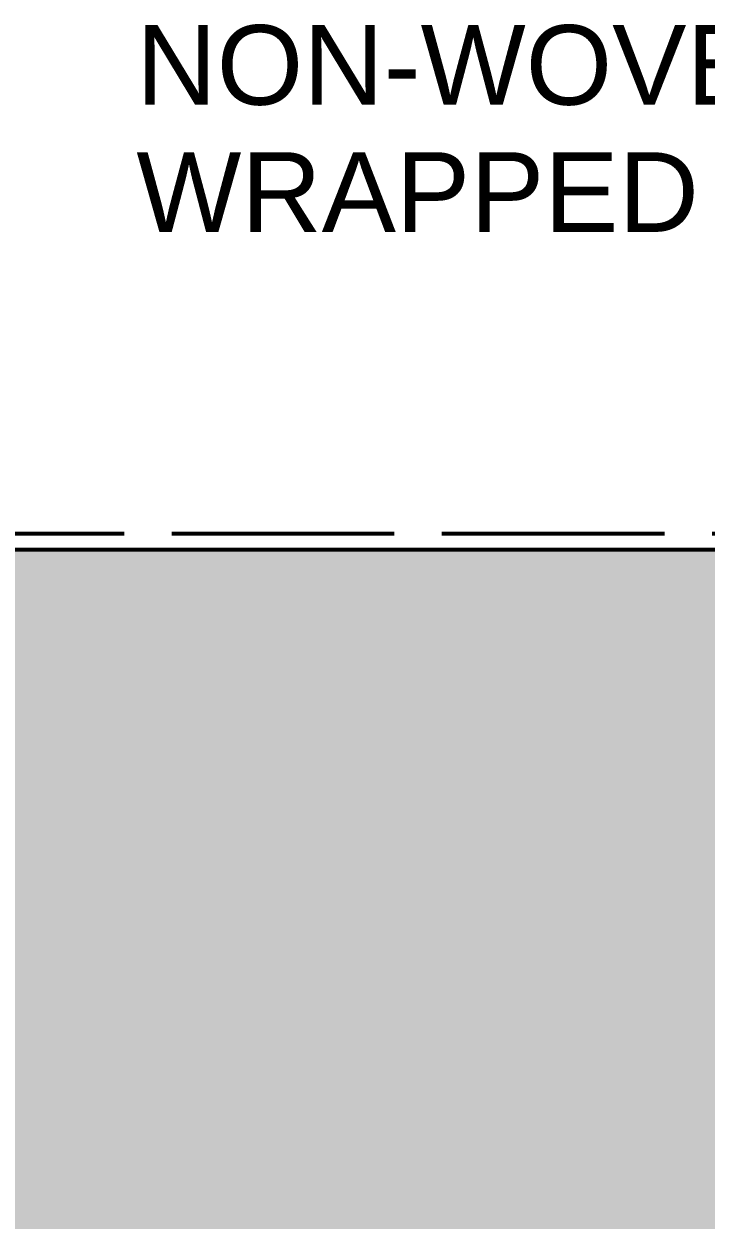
# Model space of a CAD drawing. Header units: millimetres. Extents: x -2152 to 15462, y -2698 to 3631.
# Drawn here: x 10658 to 11416, y 816 to 2144 of the extents above; entities that cross this region are included whole.
import ezdxf

# ---------------------------------------------------------------- set-up
doc = ezdxf.new("R2010")
doc.units = ezdxf.units.MM
doc.linetypes.add('DASH_247_53', pattern=[299.861111, 246.944444, -52.916667])
for name, color, linetype in [('ANNOTATIONS', 7, 'Continuous'), ('GEOFAB', 5, 'Continuous'), ('MODULE_ART', 7, 'Continuous'), ('TANK', 7, 'Continuous')]:
    doc.layers.add(name, color=color, linetype=linetype)
doc.styles.add('ARIAL', font='arial.ttf')

# ---------------------------------------------------------------- blocks, each defined once
blk = doc.blocks.new('atlancube_face')
at = {"true_color": 0x000000}
blk.add_solid([(-1.8, -1.8), (1151.8, -1.8), (-1.8, 781.8), (1151.8, 781.8)], dxfattribs=at)

msp = doc.modelspace()

# ---------------------------------------------------------------- linework, layer by layer
at = {"layer": 'GEOFAB', "color": 5, "linetype": 'DASH_247_53', "lineweight": 53}
msp.add_lwpolyline([(-17.6, -17.6), (14967.6, -17.6), (14967.6, 1577.6), (-17.6, 1577.6)], close=True, dxfattribs=at)
at = {"layer": 'TANK', "lineweight": 53}
msp.add_lwpolyline([(0, 0), (14950, 0), (14950, 1560), (0, 1560)], close=True, dxfattribs=at)

# ---------------------------------------------------------------- block references
at = {"layer": 'MODULE_ART'}
msp.add_blockref('atlancube_face', (10350, 780), dxfattribs=at)

# ---------------------------------------------------------------- texts
at = {"layer": 'ANNOTATIONS', "style": 'ARIAL'}
for s, p in [('NON-WOVEN GEO-FAB', (10783.2, 2053.9)), ('WRAPPED AROUND THE TANK', (10783.2, 1912.8))]:
    msp.add_text(s, height=88.406, dxfattribs=at).set_placement(p)

doc.saveas('drawing.dxf')
